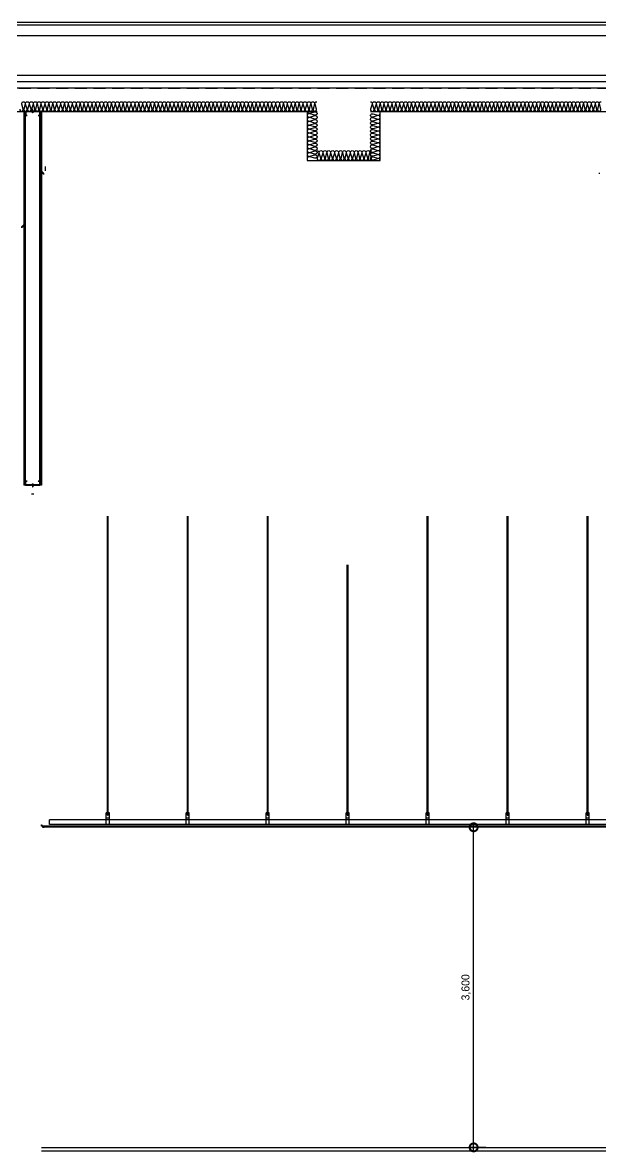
# Model space of a CAD drawing. Header units: millimetres. Extents: x 17311 to 801382, y -242618 to -104888.
# Drawn here: x 134581 to 141084, y -155294 to -142588 of the extents above; entities that cross this region are included whole.
import ezdxf

# ---------------------------------------------------------------- set-up
doc = ezdxf.new("R2010")
doc.units = ezdxf.units.MM
doc.header["$LTSCALE"] = 250
doc.linetypes.add('HID', pattern=[2.8, 1.8, -1])
doc.layers.get('Defpoints').update_dxf_attribs({"color": 151})
for name, color, linetype in [('8입면선', 8, 'Continuous'), ('A-CEIL', 8, 'Continuous'), ('A-CEIL_EL', 8, 'Continuous'), ('A-ELE-8', 8, 'Continuous'), ('A-FIN', 6, 'Continuous'), ('A-FIN-8', 8, 'Continuous'), ('A-HAT-WIREMESH', 9, 'g_mesh'), ('A-WALL-D', 7, 'Continuous'), ('A-WP', 1, 'HID'), ('GAGAM-DT', 7, 'Continuous'), ('ISL', 251, 'Continuous'), ('MO-S', 3, 'Continuous'), ('입면', 7, 'Continuous')]:
    doc.layers.add(name, color=color, linetype=linetype)
doc.layers.add('CK', color=221, linetype='Continuous', plot=False)
doc.styles.add('Gdim', font='')
doc.styles.get('Gdim').set_extended_font_data('Dotum')
doc.linetypes.add('g_mesh', pattern='A,10,-0.8,["X",Gdim,S=0.6,R=0,X=-0.15,Y=-0.3],-0.8', length=11.6)
doc.dimstyles.new('Gdim50', dxfattribs={"dimscale": 30, "dimtxt": 3, "dimasz": 6, "dimexe": 1.5, "dimexo": 2, "dimgap": 1, "dimtad": 1, "dimdec": 0, "dimzin": 0, "dimdsep": 46, "dimlunit": 6, "dimtxsty": 'Gdim', "dimblk": 'DOTSMALL', "dimcen": 1.5, "dimdle": 1.5, "dimclrd": 256, "dimclre": 256, "dimclrt": 256, "dimazin": 0, "dimtfac": 1, "dimtdec": 0, "dimtix": 1, "dimtmove": 2, "dimatfit": 3, "dimldrblk": 'DOTSMALL', "dimfxl": 1.5, "dimtolj": 1, "dimtzin": 0, "dimlwd": -1, "dimlwe": -1, "dimarcsym": 1})

# ---------------------------------------------------------------- blocks, each defined once
blk = doc.blocks.new('_DotSmall')
at = {"color": 0, "linetype": 'ByBlock', "const_width": 0.5}
blk.add_lwpolyline([(-0.0625, 0, 1), (0.0625, 0, 1)], format="xyb", close=True, dxfattribs=at)
blk = doc.blocks.new('*D237')
at = {"layer": 'CK', "transparency": 16777216}
for p, q in [((139795, -151638), (139612, -151638)), ((139657, -155283), (139657, -151593)), ((139795, -155238), (139612, -155238))]:
    blk.add_line(p, q, dxfattribs=at)
at = {"layer": 'Defpoints', "color": 0, "transparency": 16777216}
for p in [(139657, -151638), (139855, -151638), (139855, -155238)]:
    blk.add_point(p, dxfattribs=at)
at = {"layer": 'CK', "transparency": 16777216, "xscale": 180, "yscale": 180, "zscale": 180}
for p, rotation in [((139657, -151638), 90), ((139657, -155238), 270)]:
    blk.add_blockref('_DotSmall', p, dxfattribs=dict(at, rotation=rotation))
at = {"layer": 'CK', "transparency": 16777216, "insert": (139573, -153438), "char_height": 90, "attachment_point": 5, "rotation": 90, "style": 'Gdim'}
blk.add_mtext('\\A1;3,600', dxfattribs=at)
blk = doc.blocks.new('*U234')
at = {"layer": '8입면선', "color": 8}
for p, q in [((3316398, 472111), (3316398, 476311)), ((3316578, 472111), (3316578, 476311))]:
    blk.add_line(p, q, dxfattribs=at)
at = {"layer": 'A-WALL-D'}
for p, q in [((3316388, 476311), (3316388, 472111)), ((3316408, 476311), (3316388, 476311)), ((3316408, 472121), (3316408, 476311)), ((3316568, 472121), (3316568, 476311)), ((3316588, 476311), (3316568, 476311)), ((3316588, 476311), (3316588, 472111)), ((3316408, 472111), (3316388, 472111)), ((3316588, 472111), (3316568, 472111))]:
    blk.add_line(p, q, dxfattribs=at)
at = {"layer": 'CK', "linetype": 'Continuous'}
blk.add_line((3316473, 472011), (3316502, 472011), dxfattribs=at)
at = {"layer": 'GAGAM-DT', "color": 8}
for p, q in [((3316493, 476306), (3316483, 476306)), ((3316483, 476306), (3316483, 476302)), ((3316491, 476301), (3316484, 476301)), ((3316485, 476306), (3316485, 476337)), ((3316490, 476332), (3316485, 476337)), ((3316485, 476306), (3316485, 476301)), ((3316490, 476306), (3316490, 476332)), ((3316490, 476306), (3316490, 476301)), ((3316493, 476306), (3316493, 476302)), ((3316483, 472117), (3316483, 472121)), ((3316493, 472117), (3316483, 472117)), ((3316491, 472122), (3316484, 472122)), ((3316485, 472117), (3316485, 472122)), ((3316485, 472117), (3316485, 472086)), ((3316490, 472091), (3316485, 472086)), ((3316490, 472117), (3316490, 472122)), ((3316490, 472117), (3316490, 472091)), ((3316493, 472117), (3316493, 472121))]:
    blk.add_line(p, q, dxfattribs=at)
for centre, start, end in [((3316484, 476302), 180, 270), ((3316491, 476302), 270, 0), ((3316484, 472121), 90, 180), ((3316491, 472121), 0, 90)]:
    blk.add_arc(centre, 1.51, start, end, dxfattribs=at)
at = {"layer": '입면', "color": 6}
for p, q in [((3316408, 476266), (3316408, 476311)), ((3316408, 476311), (3316473, 476311)), ((3316425, 476266), (3316408, 476266)), ((3316472, 476310), (3316409, 476310)), ((3316409, 476310), (3316409, 476268)), ((3316409, 476268), (3316425, 476268)), ((3316425, 476268), (3316425, 476266)), ((3316477, 476304), (3316472, 476310)), ((3316473, 476311), (3316478, 476306)), ((3316498, 476304), (3316477, 476304)), ((3316478, 476306), (3316497, 476306)), ((3316497, 476306), (3316502, 476311)), ((3316503, 476310), (3316498, 476304)), ((3316502, 476311), (3316568, 476311)), ((3316566, 476310), (3316503, 476310)), ((3316550, 476266), (3316550, 476268)), ((3316550, 476268), (3316566, 476268)), ((3316568, 476266), (3316550, 476266)), ((3316566, 476268), (3316566, 476310)), ((3316568, 476311), (3316568, 476266)), ((3316425, 472156), (3316408, 472156)), ((3316408, 472156), (3316408, 472111)), ((3316408, 472111), (3316473, 472111)), ((3316409, 472113), (3316409, 472155)), ((3316409, 472155), (3316425, 472155)), ((3316472, 472113), (3316409, 472113)), ((3316425, 472155), (3316425, 472156)), ((3316477, 472118), (3316472, 472113)), ((3316473, 472111), (3316478, 472117)), ((3316498, 472118), (3316477, 472118)), ((3316478, 472117), (3316497, 472117)), ((3316497, 472117), (3316502, 472111)), ((3316503, 472113), (3316498, 472118)), ((3316502, 472111), (3316568, 472111)), ((3316566, 472113), (3316503, 472113)), ((3316568, 472156), (3316550, 472156)), ((3316550, 472156), (3316550, 472155)), ((3316550, 472155), (3316566, 472155)), ((3316566, 472155), (3316566, 472113)), ((3316568, 472111), (3316568, 472156))]:
    blk.add_line(p, q, dxfattribs=at)

msp = doc.modelspace()

# ---------------------------------------------------------------- linework, layer by layer
at = {"layer": 'A-CEIL'}
for p, q in [((155204.2, -151626.1, 0), (134818.4, -151626.1, 0)), ((134818.4, -151638.1), (134818.4, -151626.1, 0)), ((155204.2, -151638.1, 0), (134825.3, -151638.1, 0))]:
    msp.add_line(p, q, dxfattribs=at)
at = {"layer": 'A-CEIL_EL'}
for p, q in [((134838.3, -144255.1), (134838.3, -144205.1)), ((135535.6, -151502.3, 0), (135535.6, -148138.1, 0)), ((135544.6, -151502.3, 0), (135544.6, -148138.1, 0)), ((136435.6, -151502.3, 0), (136435.6, -148138.1, 0)), ((136444.6, -151502.3, 0), (136444.6, -148138.1, 0)), ((137335.6, -151502.3, 0), (137335.6, -148138.1, 0)), ((137344.6, -151502.3, 0), (137344.6, -148138.1, 0)), ((139135.6, -151502.3, 0), (139135.6, -148138.1, 0)), ((139144.6, -151502.3, 0), (139144.6, -148138.1, 0)), ((140035.6, -151502.3, 0), (140035.6, -148138.1, 0)), ((140044.6, -151502.3, 0), (140044.6, -148138.1, 0)), ((140935.6, -151502.3, 0), (140935.6, -148138.1, 0)), ((140944.6, -151502.3, 0), (140944.6, -148138.1, 0)), ((138235.6, -151502.3, 0), (138235.6, -148688.1, 0)), ((138244.6, -151502.3, 0), (138244.6, -148688.1, 0)), ((155184.3, -151555.1, 0), (134885.8, -151555.1)), ((134885.8, -151605.1), (134885.8, -151555.1)), ((135522.6, -151606.3, 0), (135522.6, -151475.1, 0)), ((135557.6, -151475.1, 0), (135522.6, -151475.1, 0)), ((135557.6, -151476.3, 0), (135522.6, -151476.3, 0)), ((135557.6, -151534.6, 0), (135522.6, -151534.6, 0)), ((135557.6, -151555.1, 0), (135522.6, -151555.1, 0)), ((135553.6, -151473.6, 0), (135526.6, -151473.6, 0)), ((135526.6, -151473.6, 0), (135526.6, -151475.1, 0)), ((135526.6, -151476.3, 0), (135526.6, -151477.8, 0)), ((135553.6, -151477.8, 0), (135526.6, -151477.8, 0)), ((135549.6, -151468.6, 0), (135530.6, -151468.6, 0)), ((135530.6, -151468.6, 0), (135530.6, -151473.6, 0)), ((135530.6, -151477.8, 0), (135530.6, -151482.8, 0)), ((135549.6, -151482.8, 0), (135530.6, -151482.8, 0)), ((135535.6, -151502.3, 0), (135535.6, -151482.8, 0)), ((135544.6, -151502.3, 0), (135544.6, -151482.8, 0)), ((135549.6, -151468.6, 0), (135549.6, -151473.6, 0)), ((135549.6, -151477.8, 0), (135549.6, -151482.8, 0)), ((135553.6, -151473.6, 0), (135553.6, -151475.1, 0)), ((135553.6, -151476.3, 0), (135553.6, -151477.8, 0)), ((135557.6, -151606.3, 0), (135557.6, -151475.1, 0)), ((136422.6, -151606.3, 0), (136422.6, -151475.1, 0)), ((136457.6, -151475.1, 0), (136422.6, -151475.1, 0)), ((136457.6, -151476.3, 0), (136422.6, -151476.3, 0)), ((136457.6, -151534.6, 0), (136422.6, -151534.6, 0)), ((136457.6, -151555.1, 0), (136422.6, -151555.1, 0)), ((136453.6, -151473.6, 0), (136426.6, -151473.6, 0)), ((136426.6, -151473.6, 0), (136426.6, -151475.1, 0)), ((136426.6, -151476.3, 0), (136426.6, -151477.8, 0)), ((136453.6, -151477.8, 0), (136426.6, -151477.8, 0)), ((136449.6, -151468.6, 0), (136430.6, -151468.6, 0)), ((136430.6, -151468.6, 0), (136430.6, -151473.6, 0)), ((136430.6, -151477.8, 0), (136430.6, -151482.8, 0)), ((136449.6, -151482.8, 0), (136430.6, -151482.8, 0)), ((136435.6, -151502.3, 0), (136435.6, -151482.8, 0)), ((136444.6, -151502.3, 0), (136444.6, -151482.8, 0)), ((136449.6, -151468.6, 0), (136449.6, -151473.6, 0)), ((136449.6, -151477.8, 0), (136449.6, -151482.8, 0)), ((136453.6, -151473.6, 0), (136453.6, -151475.1, 0)), ((136453.6, -151476.3, 0), (136453.6, -151477.8, 0)), ((136457.6, -151606.3, 0), (136457.6, -151475.1, 0)), ((137322.6, -151606.3, 0), (137322.6, -151475.1, 0)), ((137357.6, -151475.1, 0), (137322.6, -151475.1, 0)), ((137357.6, -151476.3, 0), (137322.6, -151476.3, 0)), ((137357.6, -151534.6, 0), (137322.6, -151534.6, 0)), ((137357.6, -151555.1, 0), (137322.6, -151555.1, 0)), ((137353.6, -151473.6, 0), (137326.6, -151473.6, 0)), ((137326.6, -151473.6, 0), (137326.6, -151475.1, 0)), ((137326.6, -151476.3, 0), (137326.6, -151477.8, 0)), ((137353.6, -151477.8, 0), (137326.6, -151477.8, 0)), ((137349.6, -151468.6, 0), (137330.6, -151468.6, 0)), ((137330.6, -151468.6, 0), (137330.6, -151473.6, 0)), ((137330.6, -151477.8, 0), (137330.6, -151482.8, 0)), ((137349.6, -151482.8, 0), (137330.6, -151482.8, 0)), ((137335.6, -151502.3, 0), (137335.6, -151482.8, 0)), ((137344.6, -151502.3, 0), (137344.6, -151482.8, 0)), ((137349.6, -151468.6, 0), (137349.6, -151473.6, 0)), ((137349.6, -151477.8, 0), (137349.6, -151482.8, 0)), ((137353.6, -151473.6, 0), (137353.6, -151475.1, 0)), ((137353.6, -151476.3, 0), (137353.6, -151477.8, 0)), ((137357.6, -151606.3, 0), (137357.6, -151475.1, 0)), ((138222.6, -151606.3, 0), (138222.6, -151475.1, 0)), ((138257.6, -151475.1, 0), (138222.6, -151475.1, 0)), ((138257.6, -151476.3, 0), (138222.6, -151476.3, 0)), ((138257.6, -151534.6, 0), (138222.6, -151534.6, 0)), ((138257.6, -151555.1, 0), (138222.6, -151555.1, 0)), ((138253.6, -151473.6, 0), (138226.6, -151473.6, 0)), ((138226.6, -151473.6, 0), (138226.6, -151475.1, 0)), ((138226.6, -151476.3, 0), (138226.6, -151477.8, 0)), ((138253.6, -151477.8, 0), (138226.6, -151477.8, 0)), ((138249.6, -151468.6, 0), (138230.6, -151468.6, 0)), ((138230.6, -151468.6, 0), (138230.6, -151473.6, 0)), ((138230.6, -151477.8, 0), (138230.6, -151482.8, 0)), ((138249.6, -151482.8, 0), (138230.6, -151482.8, 0)), ((138235.6, -151502.3, 0), (138235.6, -151482.8, 0)), ((138244.6, -151502.3, 0), (138244.6, -151482.8, 0)), ((138249.6, -151468.6, 0), (138249.6, -151473.6, 0)), ((138249.6, -151477.8, 0), (138249.6, -151482.8, 0)), ((138253.6, -151473.6, 0), (138253.6, -151475.1, 0)), ((138253.6, -151476.3, 0), (138253.6, -151477.8, 0)), ((138257.6, -151606.3, 0), (138257.6, -151475.1, 0)), ((139122.6, -151606.3, 0), (139122.6, -151475.1, 0)), ((139157.6, -151475.1, 0), (139122.6, -151475.1, 0)), ((139157.6, -151476.3, 0), (139122.6, -151476.3, 0)), ((139157.6, -151534.6, 0), (139122.6, -151534.6, 0)), ((139157.6, -151555.1, 0), (139122.6, -151555.1, 0)), ((139153.6, -151473.6, 0), (139126.6, -151473.6, 0)), ((139126.6, -151473.6, 0), (139126.6, -151475.1, 0)), ((139126.6, -151476.3, 0), (139126.6, -151477.8, 0)), ((139153.6, -151477.8, 0), (139126.6, -151477.8, 0)), ((139149.6, -151468.6, 0), (139130.6, -151468.6, 0)), ((139130.6, -151468.6, 0), (139130.6, -151473.6, 0)), ((139130.6, -151477.8, 0), (139130.6, -151482.8, 0)), ((139149.6, -151482.8, 0), (139130.6, -151482.8, 0)), ((139135.6, -151502.3, 0), (139135.6, -151482.8, 0)), ((139144.6, -151502.3, 0), (139144.6, -151482.8, 0)), ((139149.6, -151468.6, 0), (139149.6, -151473.6, 0)), ((139149.6, -151477.8, 0), (139149.6, -151482.8, 0)), ((139153.6, -151473.6, 0), (139153.6, -151475.1, 0)), ((139153.6, -151476.3, 0), (139153.6, -151477.8, 0)), ((139157.6, -151606.3, 0), (139157.6, -151475.1, 0)), ((140022.6, -151606.3, 0), (140022.6, -151475.1, 0)), ((140057.6, -151475.1, 0), (140022.6, -151475.1, 0)), ((140057.6, -151476.3, 0), (140022.6, -151476.3, 0)), ((140057.6, -151534.6, 0), (140022.6, -151534.6, 0)), ((140057.6, -151555.1, 0), (140022.6, -151555.1, 0)), ((140053.6, -151473.6, 0), (140026.6, -151473.6, 0)), ((140026.6, -151473.6, 0), (140026.6, -151475.1, 0)), ((140026.6, -151476.3, 0), (140026.6, -151477.8, 0)), ((140053.6, -151477.8, 0), (140026.6, -151477.8, 0)), ((140049.6, -151468.6, 0), (140030.6, -151468.6, 0)), ((140030.6, -151468.6, 0), (140030.6, -151473.6, 0)), ((140030.6, -151477.8, 0), (140030.6, -151482.8, 0)), ((140049.6, -151482.8, 0), (140030.6, -151482.8, 0)), ((140035.6, -151502.3, 0), (140035.6, -151482.8, 0)), ((140044.6, -151502.3, 0), (140044.6, -151482.8, 0)), ((140049.6, -151468.6, 0), (140049.6, -151473.6, 0)), ((140049.6, -151477.8, 0), (140049.6, -151482.8, 0)), ((140053.6, -151473.6, 0), (140053.6, -151475.1, 0)), ((140053.6, -151476.3, 0), (140053.6, -151477.8, 0)), ((140057.6, -151606.3, 0), (140057.6, -151475.1, 0)), ((140922.6, -151606.3, 0), (140922.6, -151475.1, 0)), ((140957.6, -151475.1, 0), (140922.6, -151475.1, 0)), ((140957.6, -151476.3, 0), (140922.6, -151476.3, 0)), ((140957.6, -151534.6, 0), (140922.6, -151534.6, 0)), ((140957.6, -151555.1, 0), (140922.6, -151555.1, 0)), ((140953.6, -151473.6, 0), (140926.6, -151473.6, 0)), ((140926.6, -151473.6, 0), (140926.6, -151475.1, 0)), ((140926.6, -151476.3, 0), (140926.6, -151477.8, 0)), ((140953.6, -151477.8, 0), (140926.6, -151477.8, 0)), ((140949.6, -151468.6, 0), (140930.6, -151468.6, 0)), ((140930.6, -151468.6, 0), (140930.6, -151473.6, 0)), ((140930.6, -151477.8, 0), (140930.6, -151482.8, 0)), ((140949.6, -151482.8, 0), (140930.6, -151482.8, 0)), ((140935.6, -151502.3, 0), (140935.6, -151482.8, 0)), ((140944.6, -151502.3, 0), (140944.6, -151482.8, 0)), ((140949.6, -151468.6, 0), (140949.6, -151473.6, 0)), ((140949.6, -151477.8, 0), (140949.6, -151482.8, 0)), ((140953.6, -151473.6, 0), (140953.6, -151475.1, 0)), ((140953.6, -151476.3, 0), (140953.6, -151477.8, 0)), ((140957.6, -151606.3, 0), (140957.6, -151475.1, 0)), ((155184.3, -151605.1, 0), (134885.8, -151605.1)), ((135557.6, -151605.1, 0), (135522.6, -151605.1, 0)), ((135557.6, -151606.3, 0), (135522.6, -151606.3, 0)), ((136457.6, -151605.1, 0), (136422.6, -151605.1, 0)), ((136457.6, -151606.3, 0), (136422.6, -151606.3, 0)), ((137357.6, -151605.1, 0), (137322.6, -151605.1, 0)), ((137357.6, -151606.3, 0), (137322.6, -151606.3, 0)), ((138257.6, -151605.1, 0), (138222.6, -151605.1, 0)), ((138257.6, -151606.3, 0), (138222.6, -151606.3, 0)), ((139157.6, -151605.1, 0), (139122.6, -151605.1, 0)), ((139157.6, -151606.3, 0), (139122.6, -151606.3, 0)), ((140057.6, -151605.1, 0), (140022.6, -151605.1, 0)), ((140057.6, -151606.3, 0), (140022.6, -151606.3, 0)), ((140957.6, -151605.1, 0), (140922.6, -151605.1, 0)), ((140957.6, -151606.3, 0), (140922.6, -151606.3, 0))]:
    msp.add_line(p, q, dxfattribs=at)
for centre in [(135540.1, -151490.8, 0), (136440.1, -151490.8, 0), (137340.1, -151490.8, 0), (138240.1, -151490.8, 0), (139140.1, -151490.8, 0), (140040.1, -151490.8, 0), (140940.1, -151490.8, 0)]:
    msp.add_arc(centre, 12.4, 248.71498, 291.28502, dxfattribs=at)
at = {"layer": 'A-ELE-8'}
for p, q in [((148495.3, -142588.1), (79345.3, -142588.1)), ((148495.3, -142618.1), (79345.3, -142618.1)), ((148495.3, -142738.1), (79345.3, -142738.1))]:
    msp.add_line(p, q, dxfattribs=at)
at = {"layer": 'A-FIN'}
msp.add_line((79303.3, -143178.1), (148687.3, -143178.1), dxfattribs=at)
at = {"layer": 'A-FIN', "linetype": 'Continuous'}
msp.add_line((134795.3, -155238.1), (155668.4, -155238.1), dxfattribs=at)
at = {"layer": 'A-FIN-8'}
msp.add_line((79313.5, -143320.1), (148677, -143320.1), dxfattribs=at)
at = {"layer": 'A-FIN-8', "linetype": 'Continuous'}
msp.add_line((134795.3, -155278.1), (155672.1, -155278.1), dxfattribs=at)
at = {"layer": 'A-HAT-WIREMESH', "ltscale": 0.6}
msp.add_line((79303.3, -143249.1), (148687.3, -143249.1), dxfattribs=at)
at = {"layer": 'A-WP', "ltscale": 0.3}
msp.add_line((79310.4, -143325.1), (148680.1, -143325.1), dxfattribs=at)
at = {"layer": 'ISL'}
for p, q in [((134818.4, -144288.1), (134818.4, -144278.1)), ((141072, -144287.8), (141072, -144277.8))]:
    msp.add_line(p, q, dxfattribs=at)
at = {"layer": 'ISL', "elevation": 0}
for points in [[(134549.8, -143561.5, 1.3725934), (134588.7, -143561.5), (134571.8, -143504.8, -0.5092668), (134591.3, -143478.1, -0.5092668), (134610.7, -143504.8), (134593.8, -143561.5, 1.3725934), (134632.7, -143561.5), (134615.8, -143504.8, -0.5092668), (134635.3, -143478.1, -0.5092668), (134654.7, -143504.8), (134637.8, -143561.5, 1.3725934), (134676.7, -143561.5), (134659.8, -143504.8, -0.5092668), (134679.3, -143478.1, -0.5092668), (134698.7, -143504.8), (134681.8, -143561.5, 1.3725934), (134720.7, -143561.5), (134703.8, -143504.8, -0.5092668), (134723.3, -143478.1, -0.5092668), (134742.7, -143504.8), (134725.8, -143561.5, 1.3725934), (134764.7, -143561.5), (134747.8, -143504.8, -0.5092668), (134767.3, -143478.1, -0.5092668), (134786.7, -143504.8), (134769.8, -143561.5, 1.3725934), (134808.7, -143561.5), (134791.8, -143504.8, -0.5092668), (134811.3, -143478.1, -0.5092668), (134830.7, -143504.8), (134813.8, -143561.5, 1.3725934), (134852.7, -143561.5), (134835.8, -143504.8, -0.5092668), (134855.3, -143478.1, -0.5092668), (134874.7, -143504.8), (134857.8, -143561.5, 1.3725934), (134896.7, -143561.5), (134879.8, -143504.8, -0.5092668), (134899.3, -143478.1, -0.5092668), (134918.7, -143504.8), (134901.8, -143561.5, 1.3725934), (134940.7, -143561.5), (134923.8, -143504.8, -0.5092668), (134943.3, -143478.1, -0.5092668), (134962.7, -143504.8), (134945.8, -143561.5, 1.3725934), (134984.7, -143561.5), (134967.8, -143504.8, -0.5092668), (134987.3, -143478.1, -0.5092668), (135006.7, -143504.8), (134989.8, -143561.5, 1.3725934), (135028.7, -143561.5), (135011.8, -143504.8, -0.5092668), (135031.3, -143478.1, -0.5092668), (135050.7, -143504.8), (135033.8, -143561.5, 1.3725934), (135072.7, -143561.5), (135055.8, -143504.8, -0.5092668), (135075.3, -143478.1, -0.5092668), (135094.7, -143504.8), (135077.8, -143561.5, 1.3725934), (135116.7, -143561.5), (135099.8, -143504.8, -0.5092668), (135119.3, -143478.1, -0.5092668), (135138.7, -143504.8), (135121.8, -143561.5, 1.3725934), (135160.7, -143561.5), (135143.8, -143504.8, -0.5092668), (135163.3, -143478.1, -0.5092668), (135182.7, -143504.8), (135165.8, -143561.5, 1.3725934), (135204.7, -143561.5), (135187.8, -143504.8, -0.5092668), (135207.3, -143478.1, -0.5092668), (135226.7, -143504.8), (135209.8, -143561.5, 1.3725934), (135248.7, -143561.5), (135231.8, -143504.8, -0.5092668), (135251.3, -143478.1, -0.5092668), (135270.7, -143504.8), (135253.8, -143561.5, 1.3725934), (135292.7, -143561.5), (135275.8, -143504.8, -0.5092668), (135295.3, -143478.1, -0.5092668), (135314.7, -143504.8), (135297.8, -143561.5, 1.3725934), (135336.7, -143561.5), (135319.8, -143504.8, -0.5092668), (135339.3, -143478.1, -0.5092668), (135358.7, -143504.8), (135341.8, -143561.5, 1.3725934), (135380.7, -143561.5), (135363.8, -143504.8, -0.5092668), (135383.3, -143478.1, -0.5092668), (135402.7, -143504.8), (135385.8, -143561.5, 1.3725934), (135424.7, -143561.5), (135407.8, -143504.8, -0.5092668), (135427.3, -143478.1, -0.5092668), (135446.7, -143504.8), (135429.8, -143561.5, 1.3725934), (135468.7, -143561.5), (135451.8, -143504.8, -0.5092668), (135471.3, -143478.1, -0.5092668), (135490.7, -143504.8), (135473.8, -143561.5, 1.3725934), (135512.7, -143561.5), (135495.8, -143504.8, -0.5092668), (135515.3, -143478.1, -0.5092668), (135534.7, -143504.8), (135517.8, -143561.5, 1.3725934), (135556.7, -143561.5), (135539.8, -143504.8, -0.5092668), (135559.3, -143478.1, -0.5092668), (135578.7, -143504.8), (135561.8, -143561.5, 1.3725934), (135600.7, -143561.5), (135583.8, -143504.8, -0.5092668), (135603.3, -143478.1, -0.5092668), (135622.7, -143504.8), (135605.8, -143561.5, 1.3725934), (135644.7, -143561.5), (135627.8, -143504.8, -0.5092668), (135647.3, -143478.1, -0.5092668), (135666.7, -143504.8), (135649.8, -143561.5, 1.3725934), (135688.7, -143561.5), (135671.8, -143504.8, -0.5092668), (135691.3, -143478.1, -0.5092668), (135710.7, -143504.8), (135693.8, -143561.5, 1.3725934), (135732.7, -143561.5), (135715.8, -143504.8, -0.5092668), (135735.3, -143478.1, -0.5092668), (135754.7, -143504.8), (135737.8, -143561.5, 1.3725934), (135776.7, -143561.5), (135759.8, -143504.8, -0.5092668), (135779.3, -143478.1, -0.5092668), (135798.7, -143504.8), (135781.8, -143561.5, 1.3725934), (135820.7, -143561.5), (135803.8, -143504.8, -0.5092668), (135823.3, -143478.1, -0.5092668), (135842.7, -143504.8), (135825.8, -143561.5, 1.3725934), (135864.7, -143561.5), (135847.8, -143504.8, -0.5092668), (135867.3, -143478.1, -0.5092668), (135886.7, -143504.8), (135869.8, -143561.5, 1.3725934), (135908.7, -143561.5), (135891.8, -143504.8, -0.5092668), (135911.3, -143478.1, -0.5092668), (135930.7, -143504.8), (135913.8, -143561.5, 1.3725934), (135952.7, -143561.5), (135935.8, -143504.8, -0.5092668), (135955.3, -143478.1, -0.5092668), (135974.7, -143504.8), (135957.8, -143561.5, 1.3725934), (135996.7, -143561.5), (135979.8, -143504.8, -0.5092668), (135999.3, -143478.1, -0.5092668), (136018.7, -143504.8), (136001.8, -143561.5, 1.3725934), (136040.7, -143561.5), (136023.8, -143504.8, -0.5092668), (136043.3, -143478.1, -0.5092668), (136062.7, -143504.8), (136045.8, -143561.5, 1.3725934), (136084.7, -143561.5), (136067.8, -143504.8, -0.5092668), (136087.3, -143478.1, -0.5092668), (136106.7, -143504.8), (136089.8, -143561.5, 1.3725934), (136128.7, -143561.5), (136111.8, -143504.8, -0.5092668), (136131.3, -143478.1, -0.5092668), (136150.7, -143504.8), (136133.8, -143561.5, 1.3725934), (136172.7, -143561.5), (136155.8, -143504.8, -0.5092668), (136175.3, -143478.1, -0.5092668), (136194.7, -143504.8), (136177.8, -143561.5, 1.3725934), (136216.7, -143561.5), (136199.8, -143504.8, -0.5092668), (136219.3, -143478.1, -0.5092668), (136238.7, -143504.8), (136221.8, -143561.5, 1.3725934), (136260.7, -143561.5), (136243.8, -143504.8, -0.5092668), (136263.3, -143478.1, -0.5092668), (136282.7, -143504.8), (136265.8, -143561.5, 1.3725934), (136304.7, -143561.5), (136287.8, -143504.8, -0.5092668), (136307.3, -143478.1, -0.5092668), (136326.7, -143504.8), (136309.8, -143561.5, 1.3725934), (136348.7, -143561.5), (136331.8, -143504.8, -0.5092668), (136351.3, -143478.1, -0.5092668), (136370.7, -143504.8), (136353.8, -143561.5, 1.3725934), (136392.7, -143561.5), (136375.8, -143504.8, -0.5092668), (136395.3, -143478.1, -0.5092668), (136414.7, -143504.8), (136397.8, -143561.5, 1.3725934), (136436.7, -143561.5), (136419.8, -143504.8, -0.5092668), (136439.3, -143478.1, -0.5092668), (136458.7, -143504.8), (136441.8, -143561.5, 1.3725934), (136480.7, -143561.5), (136463.8, -143504.8, -0.5092668), (136483.3, -143478.1, -0.5092668), (136502.7, -143504.8), (136485.8, -143561.5, 1.3725934), (136524.7, -143561.5), (136507.8, -143504.8, -0.5092668), (136527.3, -143478.1, -0.5092668), (136546.7, -143504.8), (136529.8, -143561.5, 1.3725934), (136568.7, -143561.5), (136551.8, -143504.8, -0.5092668), (136571.3, -143478.1, -0.5092668), (136590.7, -143504.8), (136573.8, -143561.5, 1.3725934), (136612.7, -143561.5), (136595.8, -143504.8, -0.5092668), (136615.3, -143478.1, -0.5092668), (136634.7, -143504.8), (136617.8, -143561.5, 1.3725934), (136656.7, -143561.5), (136639.8, -143504.8, -0.5092668), (136659.3, -143478.1, -0.5092668), (136678.7, -143504.8), (136661.8, -143561.5, 1.3725934), (136700.7, -143561.5), (136683.8, -143504.8, -0.5092668), (136703.3, -143478.1, -0.5092668), (136722.7, -143504.8), (136705.8, -143561.5, 1.3725934), (136744.7, -143561.5), (136727.8, -143504.8, -0.5092668), (136747.3, -143478.1, -0.5092668), (136766.7, -143504.8), (136749.8, -143561.5, 1.3725934), (136788.7, -143561.5), (136771.8, -143504.8, -0.5092668), (136791.3, -143478.1, -0.5092668), (136810.7, -143504.8), (136793.8, -143561.5, 1.3725934), (136832.7, -143561.5), (136815.8, -143504.8, -0.5092668), (136835.3, -143478.1, -0.5092668), (136854.7, -143504.8), (136837.8, -143561.5, 1.3725934), (136876.7, -143561.5), (136859.8, -143504.8, -0.5092668), (136879.3, -143478.1, -0.5092668), (136898.7, -143504.8), (136881.8, -143561.5, 1.3725934), (136920.7, -143561.5), (136903.8, -143504.8, -0.5092668), (136923.3, -143478.1, -0.5092668), (136942.7, -143504.8), (136925.8, -143561.5, 1.3725934), (136964.7, -143561.5), (136947.8, -143504.8, -0.5092668), (136967.3, -143478.1, -0.5092668), (136986.7, -143504.8), (136969.8, -143561.5, 1.3725934), (137008.7, -143561.5), (136991.8, -143504.8, -0.5092668), (137011.3, -143478.1, -0.5092668), (137030.7, -143504.8), (137013.8, -143561.5, 1.3725934), (137052.7, -143561.5), (137035.8, -143504.8, -0.5092668), (137055.3, -143478.1, -0.5092668), (137074.7, -143504.8), (137057.8, -143561.5, 1.3725934), (137096.7, -143561.5), (137079.8, -143504.8, -0.5092668), (137099.3, -143478.1, -0.5092668), (137118.7, -143504.8), (137101.8, -143561.5, 1.3725934), (137140.7, -143561.5), (137123.8, -143504.8, -0.5092668), (137143.3, -143478.1, -0.5092668), (137162.7, -143504.8), (137145.8, -143561.5, 1.3725934), (137184.7, -143561.5), (137167.8, -143504.8, -0.5092668), (137187.3, -143478.1, -0.5092668), (137206.7, -143504.8), (137189.8, -143561.5, 1.3725934), (137228.7, -143561.5), (137211.8, -143504.8, -0.5092668), (137231.3, -143478.1, -0.5092668), (137250.7, -143504.8), (137233.8, -143561.5, 1.3725934), (137272.7, -143561.5), (137255.8, -143504.8, -0.5092668), (137275.3, -143478.1, -0.5092668), (137294.7, -143504.8), (137277.8, -143561.5, 1.3725934), (137316.7, -143561.5), (137299.8, -143504.8, -0.5092668), (137319.3, -143478.1, -0.5092668), (137338.7, -143504.8), (137321.8, -143561.5, 1.3725934), (137360.7, -143561.5), (137343.8, -143504.8, -0.5092668), (137363.3, -143478.1, -0.5092668), (137382.7, -143504.8), (137365.8, -143561.5, 1.3725934), (137404.7, -143561.5), (137387.8, -143504.8, -0.5092668), (137407.3, -143478.1, -0.5092668), (137426.7, -143504.8), (137409.8, -143561.5, 1.3725934), (137448.7, -143561.5), (137431.8, -143504.8, -0.5092668), (137451.3, -143478.1, -0.5092668), (137470.7, -143504.8), (137453.8, -143561.5, 1.3725934), (137492.7, -143561.5), (137475.8, -143504.8, -0.5092668), (137495.3, -143478.1, -0.5092668), (137514.7, -143504.8), (137497.8, -143561.5, 1.3725934), (137536.7, -143561.5), (137519.8, -143504.8, -0.5092668), (137539.3, -143478.1, -0.5092668), (137558.7, -143504.8), (137541.8, -143561.5, 1.3725934), (137580.7, -143561.5), (137563.8, -143504.8, -0.5092668), (137583.3, -143478.1, -0.5092668), (137602.7, -143504.8), (137585.8, -143561.5, 1.3725934), (137624.7, -143561.5), (137607.8, -143504.8, -0.5092668), (137627.3, -143478.1, -0.5092668), (137646.7, -143504.8), (137629.8, -143561.5, 1.3725934), (137668.7, -143561.5), (137651.8, -143504.8, -0.5092668), (137671.3, -143478.1, -0.5092668), (137690.7, -143504.8), (137673.8, -143561.5, 1.3725934), (137712.7, -143561.5), (137695.8, -143504.8, -0.5092668), (137715.3, -143478.1, -0.5092668), (137734.7, -143504.8), (137717.8, -143561.5, 1.3725934), (137756.7, -143561.5), (137739.8, -143504.8, -0.5092668), (137759.3, -143478.1, -0.5092668), (137778.7, -143504.8), (137761.8, -143561.5, 1.3725934), (137800.7, -143561.5), (137783.8, -143504.8, -0.5092668), (137803.3, -143478.1, -0.5092668), (137822.7, -143504.8), (137805.8, -143561.5, 1.3725934), (137844.7, -143561.5), (137827.8, -143504.8, -0.5092668), (137847.3, -143478.1, -0.5092668), (137866.7, -143504.8), (137849.8, -143561.5, 1.3725934), (137888.7, -143561.5), (137871.8, -143504.8, -0.5092668), (137891.3, -143478.1)], [(138495.3, -143478.1, -0.5092668), (138514.7, -143504.8), (138497.8, -143561.5, 1.3725934), (138536.7, -143561.5), (138519.8, -143504.8, -0.5092668), (138539.3, -143478.1, -0.5092668), (138558.7, -143504.8), (138541.8, -143561.5, 1.3725934), (138580.7, -143561.5), (138563.8, -143504.8, -0.5092668), (138583.3, -143478.1, -0.5092668), (138602.7, -143504.8), (138585.8, -143561.5, 1.3725934), (138624.7, -143561.5), (138607.8, -143504.8, -0.5092668), (138627.3, -143478.1, -0.5092668), (138646.7, -143504.8), (138629.8, -143561.5, 1.3725934), (138668.7, -143561.5), (138651.8, -143504.8, -0.5092668), (138671.3, -143478.1, -0.5092668), (138690.7, -143504.8), (138673.8, -143561.5, 1.3725934), (138712.7, -143561.5), (138695.8, -143504.8, -0.5092668), (138715.3, -143478.1, -0.5092668), (138734.7, -143504.8), (138717.8, -143561.5, 1.3725934), (138756.7, -143561.5), (138739.8, -143504.8, -0.5092668), (138759.3, -143478.1, -0.5092668), (138778.7, -143504.8), (138761.8, -143561.5, 1.3725934), (138800.7, -143561.5), (138783.8, -143504.8, -0.5092668), (138803.3, -143478.1, -0.5092668), (138822.7, -143504.8), (138805.8, -143561.5, 1.3725934), (138844.7, -143561.5), (138827.8, -143504.8, -0.5092668), (138847.3, -143478.1, -0.5092668), (138866.7, -143504.8), (138849.8, -143561.5, 1.3725934), (138888.7, -143561.5), (138871.8, -143504.8, -0.5092668), (138891.3, -143478.1, -0.5092668), (138910.7, -143504.8), (138893.8, -143561.5, 1.3725934), (138932.7, -143561.5), (138915.8, -143504.8, -0.5092668), (138935.3, -143478.1, -0.5092668), (138954.7, -143504.8), (138937.8, -143561.5, 1.3725934), (138976.7, -143561.5), (138959.8, -143504.8, -0.5092668), (138979.3, -143478.1, -0.5092668), (138998.7, -143504.8), (138981.8, -143561.5, 1.3725934), (139020.7, -143561.5), (139003.8, -143504.8, -0.5092668), (139023.3, -143478.1, -0.5092668), (139042.7, -143504.8), (139025.8, -143561.5, 1.3725934), (139064.7, -143561.5), (139047.8, -143504.8, -0.5092668), (139067.3, -143478.1, -0.5092668), (139086.7, -143504.8), (139069.8, -143561.5, 1.3725934), (139108.7, -143561.5), (139091.8, -143504.8, -0.5092668), (139111.3, -143478.1, -0.5092668), (139130.7, -143504.8), (139113.8, -143561.5, 1.3725934), (139152.7, -143561.5), (139135.8, -143504.8, -0.5092668), (139155.3, -143478.1, -0.5092668), (139174.7, -143504.8), (139157.8, -143561.5, 1.3725934), (139196.7, -143561.5), (139179.8, -143504.8, -0.5092668), (139199.3, -143478.1, -0.5092668), (139218.7, -143504.8), (139201.8, -143561.5, 1.3725934), (139240.7, -143561.5), (139223.8, -143504.8, -0.5092668), (139243.3, -143478.1, -0.5092668), (139262.7, -143504.8), (139245.8, -143561.5, 1.3725934), (139284.7, -143561.5), (139267.8, -143504.8, -0.5092668), (139287.3, -143478.1, -0.5092668), (139306.7, -143504.8), (139289.8, -143561.5, 1.3725934), (139328.7, -143561.5), (139311.8, -143504.8, -0.5092668), (139331.3, -143478.1, -0.5092668), (139350.7, -143504.8), (139333.8, -143561.5, 1.3725934), (139372.7, -143561.5), (139355.8, -143504.8, -0.5092668), (139375.3, -143478.1, -0.5092668), (139394.7, -143504.8), (139377.8, -143561.5, 1.3725934), (139416.7, -143561.5), (139399.8, -143504.8, -0.5092668), (139419.3, -143478.1, -0.5092668), (139438.7, -143504.8), (139421.8, -143561.5, 1.3725934), (139460.7, -143561.5), (139443.8, -143504.8, -0.5092668), (139463.3, -143478.1, -0.5092668), (139482.7, -143504.8), (139465.8, -143561.5, 1.3725934), (139504.7, -143561.5), (139487.8, -143504.8, -0.5092668), (139507.3, -143478.1, -0.5092668), (139526.7, -143504.8), (139509.8, -143561.5, 1.3725934), (139548.7, -143561.5), (139531.8, -143504.8, -0.5092668), (139551.3, -143478.1, -0.5092668), (139570.7, -143504.8), (139553.8, -143561.5, 1.3725934), (139592.7, -143561.5), (139575.8, -143504.8, -0.5092668), (139595.3, -143478.1, -0.5092668), (139614.7, -143504.8), (139597.8, -143561.5, 1.3725934), (139636.7, -143561.5), (139619.8, -143504.8, -0.5092668), (139639.3, -143478.1, -0.5092668), (139658.7, -143504.8), (139641.8, -143561.5, 1.3725934), (139680.7, -143561.5), (139663.8, -143504.8, -0.5092668), (139683.3, -143478.1, -0.5092668), (139702.7, -143504.8), (139685.8, -143561.5, 1.3725934), (139724.7, -143561.5), (139707.8, -143504.8, -0.5092668), (139727.3, -143478.1, -0.5092668), (139746.7, -143504.8), (139729.8, -143561.5, 1.3725934), (139768.7, -143561.5), (139751.8, -143504.8, -0.5092668), (139771.3, -143478.1, -0.5092668), (139790.7, -143504.8), (139773.8, -143561.5, 1.3725934), (139812.7, -143561.5), (139795.8, -143504.8, -0.5092668), (139815.3, -143478.1, -0.5092668), (139834.7, -143504.8), (139817.8, -143561.5, 1.3725934), (139856.7, -143561.5), (139839.8, -143504.8, -0.5092668), (139859.3, -143478.1, -0.5092668), (139878.7, -143504.8), (139861.8, -143561.5, 1.3725934), (139900.7, -143561.5), (139883.8, -143504.8, -0.5092668), (139903.3, -143478.1, -0.5092668), (139922.7, -143504.8), (139905.8, -143561.5, 1.3725934), (139944.7, -143561.5), (139927.8, -143504.8, -0.5092668), (139947.3, -143478.1, -0.5092668), (139966.7, -143504.8), (139949.8, -143561.5, 1.3725934), (139988.7, -143561.5), (139971.8, -143504.8, -0.5092668), (139991.3, -143478.1, -0.5092668), (140010.7, -143504.8), (139993.8, -143561.5, 1.3725934), (140032.7, -143561.5), (140015.8, -143504.8, -0.5092668), (140035.3, -143478.1, -0.5092668), (140054.7, -143504.8), (140037.8, -143561.5, 1.3725934), (140076.7, -143561.5), (140059.8, -143504.8, -0.5092668), (140079.3, -143478.1, -0.5092668), (140098.7, -143504.8), (140081.8, -143561.5, 1.3725934), (140120.7, -143561.5), (140103.8, -143504.8, -0.5092668), (140123.3, -143478.1, -0.5092668), (140142.7, -143504.8), (140125.8, -143561.5, 1.3725934), (140164.7, -143561.5), (140147.8, -143504.8, -0.5092668), (140167.3, -143478.1, -0.5092668), (140186.7, -143504.8), (140169.8, -143561.5, 1.3725934), (140208.7, -143561.5), (140191.8, -143504.8, -0.5092668), (140211.3, -143478.1, -0.5092668), (140230.7, -143504.8), (140213.8, -143561.5, 1.3725934), (140252.7, -143561.5), (140235.8, -143504.8, -0.5092668), (140255.3, -143478.1, -0.5092668), (140274.7, -143504.8), (140257.8, -143561.5, 1.3725934), (140296.7, -143561.5), (140279.8, -143504.8, -0.5092668), (140299.3, -143478.1, -0.5092668), (140318.7, -143504.8), (140301.8, -143561.5, 1.3725934), (140340.7, -143561.5), (140323.8, -143504.8, -0.5092668), (140343.3, -143478.1, -0.5092668), (140362.7, -143504.8), (140345.8, -143561.5, 1.3725934), (140384.7, -143561.5), (140367.8, -143504.8, -0.5092668), (140387.3, -143478.1, -0.5092668), (140406.7, -143504.8), (140389.8, -143561.5, 1.3725934), (140428.7, -143561.5), (140411.8, -143504.8, -0.5092668), (140431.3, -143478.1, -0.5092668), (140450.7, -143504.8), (140433.8, -143561.5, 1.3725934), (140472.7, -143561.5), (140455.8, -143504.8, -0.5092668), (140475.3, -143478.1, -0.5092668), (140494.7, -143504.8), (140477.8, -143561.5, 1.3725934), (140516.7, -143561.5), (140499.8, -143504.8, -0.5092668), (140519.3, -143478.1, -0.5092668), (140538.7, -143504.8), (140521.8, -143561.5, 1.3725934), (140560.7, -143561.5), (140543.8, -143504.8, -0.5092668), (140563.3, -143478.1, -0.5092668), (140582.7, -143504.8), (140565.8, -143561.5, 1.3725934), (140604.7, -143561.5), (140587.8, -143504.8, -0.5092668), (140607.3, -143478.1, -0.5092668), (140626.7, -143504.8), (140609.8, -143561.5, 1.3725934), (140648.7, -143561.5), (140631.8, -143504.8, -0.5092668), (140651.3, -143478.1, -0.5092668), (140670.7, -143504.8), (140653.8, -143561.5, 1.3725934), (140692.7, -143561.5), (140675.8, -143504.8, -0.5092668), (140695.3, -143478.1, -0.5092668), (140714.7, -143504.8), (140697.8, -143561.5, 1.3725934), (140736.7, -143561.5), (140719.8, -143504.8, -0.5092668), (140739.3, -143478.1, -0.5092668), (140758.7, -143504.8), (140741.8, -143561.5, 1.3725934), (140780.7, -143561.5), (140763.8, -143504.8, -0.5092668), (140783.3, -143478.1, -0.5092668), (140802.7, -143504.8), (140785.8, -143561.5, 1.3725934), (140824.7, -143561.5), (140807.8, -143504.8, -0.5092668), (140827.3, -143478.1, -0.5092668), (140846.7, -143504.8), (140829.8, -143561.5, 1.3725934), (140868.7, -143561.5), (140851.8, -143504.8, -0.5092668), (140871.3, -143478.1, -0.5092668), (140890.7, -143504.8), (140873.8, -143561.5, 1.3725934), (140912.7, -143561.5), (140895.8, -143504.8, -0.5092668), (140915.3, -143478.1, -0.5092668), (140934.7, -143504.8), (140917.8, -143561.5, 1.3725934), (140956.7, -143561.5), (140939.8, -143504.8, -0.5092668), (140959.3, -143478.1, -0.5092668), (140978.7, -143504.8), (140961.8, -143561.5, 1.3725934), (141000.7, -143561.5), (140983.8, -143504.8, -0.5092668), (141003.3, -143478.1, -0.5092668), (141022.7, -143504.8), (141005.8, -143561.5, 1.3725934), (141044.7, -143561.5), (141027.8, -143504.8, -0.5092668), (141047.3, -143478.1, -0.5092668), (141066.7, -143504.8), (141049.8, -143561.5, 1.3725934), (141088.7, -143561.5), (141071.8, -143504.8, -0.5092668), (141091.3, -143478.1, -0.5092668)], [(137785.3, -143588.2, 0.5092668), (137811.9, -143607.6), (137868.6, -143590.7, -1.3725934), (137868.6, -143629.6), (137811.9, -143612.7, 0.5092668), (137785.3, -143632.2, 0.5092668), (137811.9, -143651.6), (137868.6, -143634.7, -1.3725934), (137868.6, -143673.6), (137811.9, -143656.7, 0.5092668), (137785.3, -143676.2, 0.5092668), (137811.9, -143695.6), (137868.6, -143678.7, -1.3725934), (137868.6, -143717.6), (137811.9, -143700.7, 0.5092668), (137785.3, -143720.2, 0.5092668), (137811.9, -143739.6), (137868.6, -143722.7, -1.3725934), (137868.6, -143761.6), (137811.9, -143744.7, 0.5092668), (137785.3, -143764.2, 0.5092668), (137811.9, -143783.6), (137868.6, -143766.7, -1.3725934), (137868.6, -143805.6), (137811.9, -143788.7, 0.5092668), (137785.3, -143808.2, 0.5092668), (137811.9, -143827.6), (137868.6, -143810.7, -1.3725934), (137868.6, -143849.6), (137811.9, -143832.7, 0.5092668), (137785.3, -143852.2, 0.5092668), (137811.9, -143871.6), (137868.6, -143854.7, -1.3725934), (137868.6, -143893.6), (137811.9, -143876.7, 0.5092668), (137785.3, -143896.2, 0.5092668), (137811.9, -143915.6), (137868.6, -143898.7, -1.3725934), (137868.6, -143937.6), (137811.9, -143920.7, 0.5092668), (137785.3, -143940.2, 0.5092668), (137811.9, -143959.6), (137868.6, -143942.7, -1.3725934), (137868.6, -143981.6), (137811.9, -143964.7, 0.5092668), (137785.3, -143984.2, 0.5092668), (137811.9, -144003.6), (137868.6, -143986.7, -1.3725934), (137868.6, -144025.6), (137811.9, -144008.7, 0.5092668), (137785.3, -144028.2, 0.5092668), (137811.9, -144047.6), (137868.6, -144030.7, -1.3725934), (137868.6, -144069.6), (137811.9, -144052.7, 0.5092668), (137785.3, -144072.2, 0.5092668), (137811.9, -144091.6), (137868.6, -144074.7, -1.3725934), (137868.6, -144113.6), (137811.9, -144096.7, 0.5092668), (137785.3, -144116.2)], [(138605.3, -144138.1, 0.5092668), (138578.6, -144118.7), (138521.9, -144135.5, -1.3725934), (138521.9, -144096.7), (138578.6, -144113.5, 0.5092668), (138605.3, -144094.1, 0.5092668), (138578.6, -144074.7), (138521.9, -144091.5, -1.3725934), (138521.9, -144052.7), (138578.6, -144069.5, 0.5092668), (138605.3, -144050.1, 0.5092668), (138578.6, -144030.7), (138521.9, -144047.5, -1.3725934), (138521.9, -144008.7), (138578.6, -144025.5, 0.5092668), (138605.3, -144006.1, 0.5092668), (138578.6, -143986.7), (138521.9, -144003.5, -1.3725934), (138521.9, -143964.7), (138578.6, -143981.5, 0.5092668), (138605.3, -143962.1, 0.5092668), (138578.6, -143942.7), (138521.9, -143959.5, -1.3725934), (138521.9, -143920.7), (138578.6, -143937.5, 0.5092668), (138605.3, -143918.1, 0.5092668), (138578.6, -143898.7), (138521.9, -143915.5, -1.3725934), (138521.9, -143876.7), (138578.6, -143893.5, 0.5092668), (138605.3, -143874.1, 0.5092668), (138578.6, -143854.7), (138521.9, -143871.5, -1.3725934), (138521.9, -143832.7), (138578.6, -143849.5, 0.5092668), (138605.3, -143830.1, 0.5092668), (138578.6, -143810.7), (138521.9, -143827.5, -1.3725934), (138521.9, -143788.7), (138578.6, -143805.5, 0.5092668), (138605.3, -143786.1, 0.5092668), (138578.6, -143766.7), (138521.9, -143783.5, -1.3725934), (138521.9, -143744.7), (138578.6, -143761.5, 0.5092668), (138605.3, -143742.1, 0.5092668), (138578.6, -143722.7), (138521.9, -143739.5, -1.3725934), (138521.9, -143700.7), (138578.6, -143717.5, 0.5092668), (138605.3, -143698.1, 0.5092668), (138578.6, -143678.7), (138521.9, -143695.5, -1.3725934), (138521.9, -143656.7), (138578.6, -143673.5, 0.5092668), (138605.3, -143654.1, 0.5092668), (138578.6, -143634.7), (138521.9, -143651.5, -1.3725934), (138521.9, -143612.7), (138578.6, -143629.5, 0.5092668), (138605.3, -143610.1)], [(137895.3, -144028.1, -0.5092668), (137914.7, -144054.8), (137897.8, -144111.5, 1.3725934), (137936.7, -144111.5), (137919.8, -144054.8, -0.5092668), (137939.3, -144028.1, -0.5092668), (137958.7, -144054.8), (137941.8, -144111.5, 1.3725934), (137980.7, -144111.5), (137963.8, -144054.8, -0.5092668), (137983.3, -144028.1, -0.5092668), (138002.7, -144054.8), (137985.8, -144111.5, 1.3725934), (138024.7, -144111.5), (138007.8, -144054.8, -0.5092668), (138027.3, -144028.1, -0.5092668), (138046.7, -144054.8), (138029.8, -144111.5, 1.3725934), (138068.7, -144111.5), (138051.8, -144054.8, -0.5092668), (138071.3, -144028.1, -0.5092668), (138090.7, -144054.8), (138073.8, -144111.5, 1.3725934), (138112.7, -144111.5), (138095.8, -144054.8, -0.5092668), (138115.3, -144028.1, -0.5092668), (138134.7, -144054.8), (138117.8, -144111.5, 1.3725934), (138156.7, -144111.5), (138139.8, -144054.8, -0.5092668), (138159.3, -144028.1, -0.5092668), (138178.7, -144054.8), (138161.8, -144111.5, 1.3725934), (138200.7, -144111.5), (138183.8, -144054.8, -0.5092668), (138203.3, -144028.1, -0.5092668), (138222.7, -144054.8), (138205.8, -144111.5, 1.3725934), (138244.7, -144111.5), (138227.8, -144054.8, -0.5092668), (138247.3, -144028.1, -0.5092668), (138266.7, -144054.8), (138249.8, -144111.5, 1.3725934), (138288.7, -144111.5), (138271.8, -144054.8, -0.5092668), (138291.3, -144028.1, -0.5092668), (138310.7, -144054.8), (138293.8, -144111.5, 1.3725934), (138332.7, -144111.5), (138315.8, -144054.8, -0.5092668), (138335.3, -144028.1, -0.5092668), (138354.7, -144054.8), (138337.8, -144111.5, 1.3725934), (138376.7, -144111.5), (138359.8, -144054.8, -0.5092668), (138379.3, -144028.1, -0.5092668), (138398.7, -144054.8), (138381.8, -144111.5, 1.3725934), (138420.7, -144111.5), (138403.8, -144054.8, -0.5092668), (138423.3, -144028.1, -0.5092668), (138442.7, -144054.8), (138425.8, -144111.5, 1.3725934), (138464.7, -144111.5), (138447.8, -144054.8, -0.5092668), (138467.3, -144028.1, -0.5092668), (138486.7, -144054.8), (138469.8, -144111.5, 1.3725934), (138508.7, -144111.5), (138491.8, -144054.8, -0.5092668), (138511.3, -144028.1)]]:
    msp.add_lwpolyline(points, format="xyb", dxfattribs=at)
for points in [[(127595.3, -143588.1), (137895.3, -143588.1)], [(137785.3, -143588.1), (137785.3, -144138.1), (138605.3, -144138.1), (138605.3, -143588.1)], [(138495.3, -143588.1), (148595.3, -143588.1)]]:
    msp.add_lwpolyline(points, dxfattribs=at)
at = {"layer": 'MO-S'}
for p, q in [((134800.1, -144267), (134792, -144267)), ((134590.4, -144867), (134598.5, -144867)), ((134800.1, -151617), (134792, -151617))]:
    msp.add_line(p, q, dxfattribs=at)
at = {"layer": 'MO-S', "elevation": 0}
for points in [[(134795.3, -144259.3), (134796.5, -144259.3), (134796.5, -144273.1), (134811.5, -144273.1), (134811.5, -144288.1), (134825.3, -144288.1), (134825.3, -144289.3), (134810.3, -144289.3), (134810.3, -144274.3), (134795.3, -144274.3)], [(134595.3, -144859.3), (134594.1, -144859.3), (134594.1, -144873.1), (134579.1, -144873.1), (134579.1, -144888.1), (134565.3, -144888.1), (134565.3, -144889.3), (134580.3, -144889.3), (134580.3, -144874.3), (134595.3, -144874.3)], [(134795.3, -151609.3), (134796.5, -151609.3), (134796.5, -151623.1), (134811.5, -151623.1), (134811.5, -151638.1), (134825.3, -151638.1), (134825.3, -151639.3), (134810.3, -151639.3), (134810.3, -151624.3), (134795.3, -151624.3)]]:
    msp.add_lwpolyline(points, close=True, dxfattribs=at)

# ---------------------------------------------------------------- block references
at = {"layer": 'A-WALL-D'}
msp.add_blockref('*U234', (-3181792.4, -619899.6), dxfattribs=at)

# ---------------------------------------------------------------- dimensions: what is measured, and where the dimension line sits
at = {"layer": 'CK'}
dim = msp.add_linear_dim(base=(139656.9, -151638.1), p1=(139855.1, -155238.1), p2=(139855.1, -151638.1), angle=90, dimstyle='Gdim50', dxfattribs=at)
dim.commit()
dim.dimension.update_dxf_attribs({"geometry": '*D237', "text_midpoint": (139573.1, -153438.1)})

doc.saveas('drawing.dxf')
